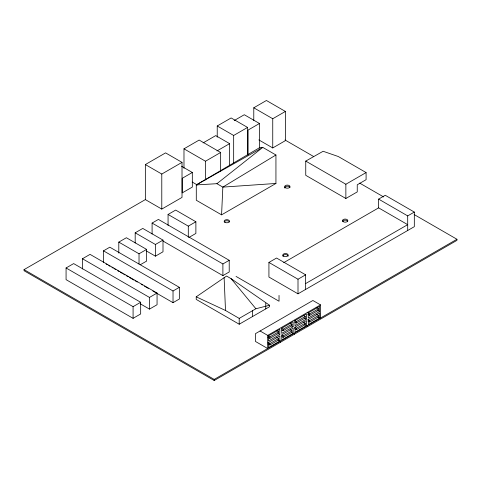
<?xml version="1.0" encoding="UTF-8"?>
<svg xmlns="http://www.w3.org/2000/svg" width="481" height="481" viewBox="0 0 481 481"><rect width="100%" height="100%" fill="white"/><g stroke="black" fill="none" stroke-linecap="round" stroke-linejoin="round"><path stroke-width="0.72" d="M221.573 214.845L222.841 187.109L275.938 154.99L262.776 147.39L259.506 147.721L196.29 184.914L196.29 200.246L221.573 214.845L275.938 183.459L275.938 154.99M216.919 183.688L262.776 147.39L196.29 184.914L216.919 183.688L222.841 187.109L275.938 183.459M196.218 296.837L226.563 276.058L231.108 278.679L269.552 305.255L269.552 306.716L239.207 324.23L196.218 299.41L196.218 296.837L225.505 310.479L239.207 318.392L255.898 308.754L269.552 305.255M145.352 199.597L145.352 164.556L165.578 152.88L182.016 162.368L182.016 197.402L161.784 209.085L145.352 199.597L24.05 269.625L24.05 270.719L214.201 380.507L456.95 240.356L456.95 239.261L414.153 214.55M217.232 137.181L217.232 125.98L231.139 117.947L247.571 127.435L247.571 155.074M253.782 120.521L253.782 107.792L266.426 100.493L285.389 111.442L285.389 140.644L272.745 147.944L258.838 139.911M183.982 168.302L183.982 148.821L199.158 140.061L220.647 152.471L220.647 171.2M234.181 120.569L244.294 114.731L259.469 123.491L259.469 148.232M203.078 142.905L215.722 135.606L229.629 143.639L229.629 165.536M145.352 164.556L161.784 174.044L182.016 162.368M217.232 125.98L233.664 135.468L247.571 127.435M259.469 123.491L248.088 130.062L248.088 154.798M216.985 150.938L229.629 143.639M253.782 107.792L272.745 118.741L285.389 111.442M183.982 148.821L205.477 161.231L220.647 152.471M192.322 172.475L182.203 178.319L182.203 192.917L192.322 187.079L192.322 172.475L181.571 166.276M66.071 267.971L73.659 263.594L140.668 302.278L140.668 313.955L133.081 318.338L66.071 279.647L66.071 267.971L133.081 306.656L140.668 302.278M82.467 268.963L82.467 258.748L90.049 254.365L157.059 293.055L157.059 304.732L149.477 309.115L140.368 303.854M103.487 262.518L103.487 250.841L109.812 247.192L179.347 287.337L179.347 299.02L173.028 302.669L152.88 291.035M118.795 253.06L118.795 242.111L126.383 237.734L146.609 249.411L146.609 261.093L140.29 264.742M135.185 243.025L135.185 232.81L142.773 228.427L162.999 240.109L162.999 251.785L155.417 256.169L146.567 251.058M152.092 234.019L152.092 223.07L158.417 219.42L229.215 260.299L229.215 271.975L222.895 275.625L163.137 241.125M168.067 225.409L168.067 214.46L175.655 210.077L195.881 221.759L195.881 233.435L188.931 237.452M118.795 242.111L139.027 253.794L146.609 249.411M135.185 232.81L155.417 244.486L162.999 240.109M168.067 214.46L188.299 226.136L195.881 221.759M82.467 258.748L149.477 297.432L157.059 293.055M305.748 161.093L345.863 184.247L366.095 172.571L366.095 179.69L357.245 184.8L357.245 191.913L345.863 198.485L305.748 175.325L305.748 161.093L323.118 151.274L338.275 156.511L366.095 172.571M103.487 250.841L173.028 290.987L179.347 287.337M152.092 223.07L222.895 263.949L229.215 260.299M283.712 262.662L378.619 207.864L378.619 199.11L385.245 195.28L414.321 212.073L414.321 226.671L298.004 293.825L268.927 277.038L268.927 262.434L276.563 258.026L305.639 274.819L305.639 289.418M268.927 262.434L298.004 279.227L305.639 274.819M378.619 199.11L407.696 215.897L414.321 212.073M305.639 283.574L407.696 224.657L378.619 207.864M260.083 330.988L267.695 335.389L320.508 304.894L320.508 318.037M267.959 335.816L269.853 336.91L278.703 331.8L278.703 333.261L269.853 338.371L267.959 337.277M281.866 328.517L283.129 329.244L291.979 324.14L291.979 325.595L283.129 330.706L281.866 329.978M294.51 320.49L296.404 321.585L305.255 316.474L305.255 317.935L296.404 323.04L294.51 321.945M307.786 312.824L309.68 313.919L318.53 308.808L318.53 310.269L309.68 315.38L307.786 314.285M279.822 334.451L268.446 341.017L268.446 335.906L279.822 329.341L279.822 334.451L277.928 333.357M293.097 326.785L281.722 333.357L281.722 328.246L293.097 321.675L293.097 326.785L291.203 325.691M306.373 319.119L294.997 325.691L294.997 320.58L306.373 314.009L306.373 319.119L304.479 318.025M319.649 311.454L308.273 318.025L308.273 312.915L319.649 306.349L319.649 311.454L317.755 310.359M267.959 342.478L269.859 343.572L278.709 338.462L278.709 339.923L269.859 345.033L267.959 343.939M281.866 335.179L283.135 335.906L291.985 330.802L291.985 332.257L283.135 337.367L281.866 336.64M294.51 327.152L296.41 328.246L305.261 323.136L305.261 324.597L296.41 329.701L294.51 328.607M307.786 319.486L309.686 320.58L318.536 315.47L318.536 316.931L309.686 322.042L307.786 320.947M279.894 341.017L268.512 347.589L268.512 342.478L279.894 335.906L279.894 341.017L277.994 339.923M293.169 333.357L281.788 339.923L281.788 334.812L293.169 328.246L293.169 333.357L291.27 332.257M306.445 325.691L295.063 332.257L295.063 327.152L306.445 320.58L306.445 325.691L304.545 324.597M319.721 318.025L308.339 324.597L308.339 319.486L319.721 312.915L319.721 318.025L317.821 316.931M24.05 269.625L214.201 379.413L456.95 239.261M284.992 139.983L313.582 156.487M359.68 183.099L383.67 196.951M192.202 182.034L197.258 184.957M320.508 304.894L312.89 300.499L255.459 333.658L255.459 341.462L267.695 348.527L267.695 335.389M316.636 307.714L318.53 308.808M316.636 314.376L318.536 315.47M236.045 276.419L279.034 301.238L279.034 295.4M303.361 315.38L305.255 316.474M303.361 322.042L305.261 323.136M290.085 323.04L291.979 324.14M290.085 329.701L291.985 330.802M276.809 330.706L278.703 331.8M276.809 337.367L278.709 338.462M106.091 264.021L107.389 264.772M108.688 265.524L109.987 266.27M111.935 267.4L113.239 268.145M114.538 268.897L115.837 269.649M117.785 270.773L119.084 271.524M120.388 272.276L122.336 273.4M123.635 274.152L124.934 274.904M126.232 275.649L128.186 276.779M129.485 277.531L134.031 280.152M135.335 280.904L137.283 282.028M141.18 284.283L142.484 285.035M144.432 286.159L148.328 288.408M231.108 278.679L255.898 308.754M224.116 277.471L225.505 310.479M407.696 215.897L407.696 230.495M345.863 184.247L345.863 198.485M309.68 313.919L309.68 315.38M309.686 320.58L309.686 322.042M307.419 325.589L307.419 326.683M298.004 279.227L298.004 293.825M296.404 321.585L296.404 323.04M296.41 328.246L296.41 329.701M294.336 333.147L294.336 334.241M283.129 329.244L283.129 330.706M283.135 335.906L283.135 337.367M280.597 341.077L280.597 342.171M272.745 118.741L272.745 147.944M269.853 336.91L269.853 338.371M269.859 343.572L269.859 345.033M265.759 303.066L265.759 308.904M252.483 310.726L252.483 316.564M239.207 318.392L239.207 324.23M233.664 135.468L233.664 163.101M222.895 263.949L222.895 275.625M214.201 379.413L214.201 380.507M205.477 161.231L205.477 179.96M188.299 226.136L188.299 237.085M173.028 290.987L173.028 302.669M161.784 174.044L161.784 209.085M155.417 244.486L155.417 256.169M149.477 297.432L149.477 309.115M139.027 253.794L139.027 264.015M133.081 306.656L133.081 318.338M282.798 256.169A2.682 1.551 0 0 1 285.48 254.623A2.682 1.551 0 0 1 288.161 256.169M342.562 221.32A2.682 1.551 0 0 1 345.154 220.172A2.682 1.551 0 0 1 347.745 221.32M224.248 221.915A2.682 1.551 0 0 1 226.84 220.767A2.682 1.551 0 0 1 229.431 221.915M284.674 187.993A2.682 1.551 0 0 1 286.88 186.213A2.682 1.551 0 0 1 289.965 187.488M224.94 222.318A2.682 1.551 0 0 0 229.431 221.621A2.682 1.551 0 0 0 226.142 219.727A2.682 1.551 0 0 0 224.94 222.318M343.254 221.717A2.682 1.551 0 0 0 347.745 221.026A2.682 1.551 0 0 0 344.456 219.132A2.682 1.551 0 0 0 343.254 221.717M283.58 256.169A2.682 1.551 0 0 0 288.071 255.477A2.682 1.551 0 0 0 284.782 253.583A2.682 1.551 0 0 0 283.58 256.169M285.762 187.903A2.682 1.551 0 0 0 289.989 186.796A2.682 1.551 0 0 0 286.213 185.233A2.682 1.551 0 0 0 285.762 187.903"/></g></svg>
